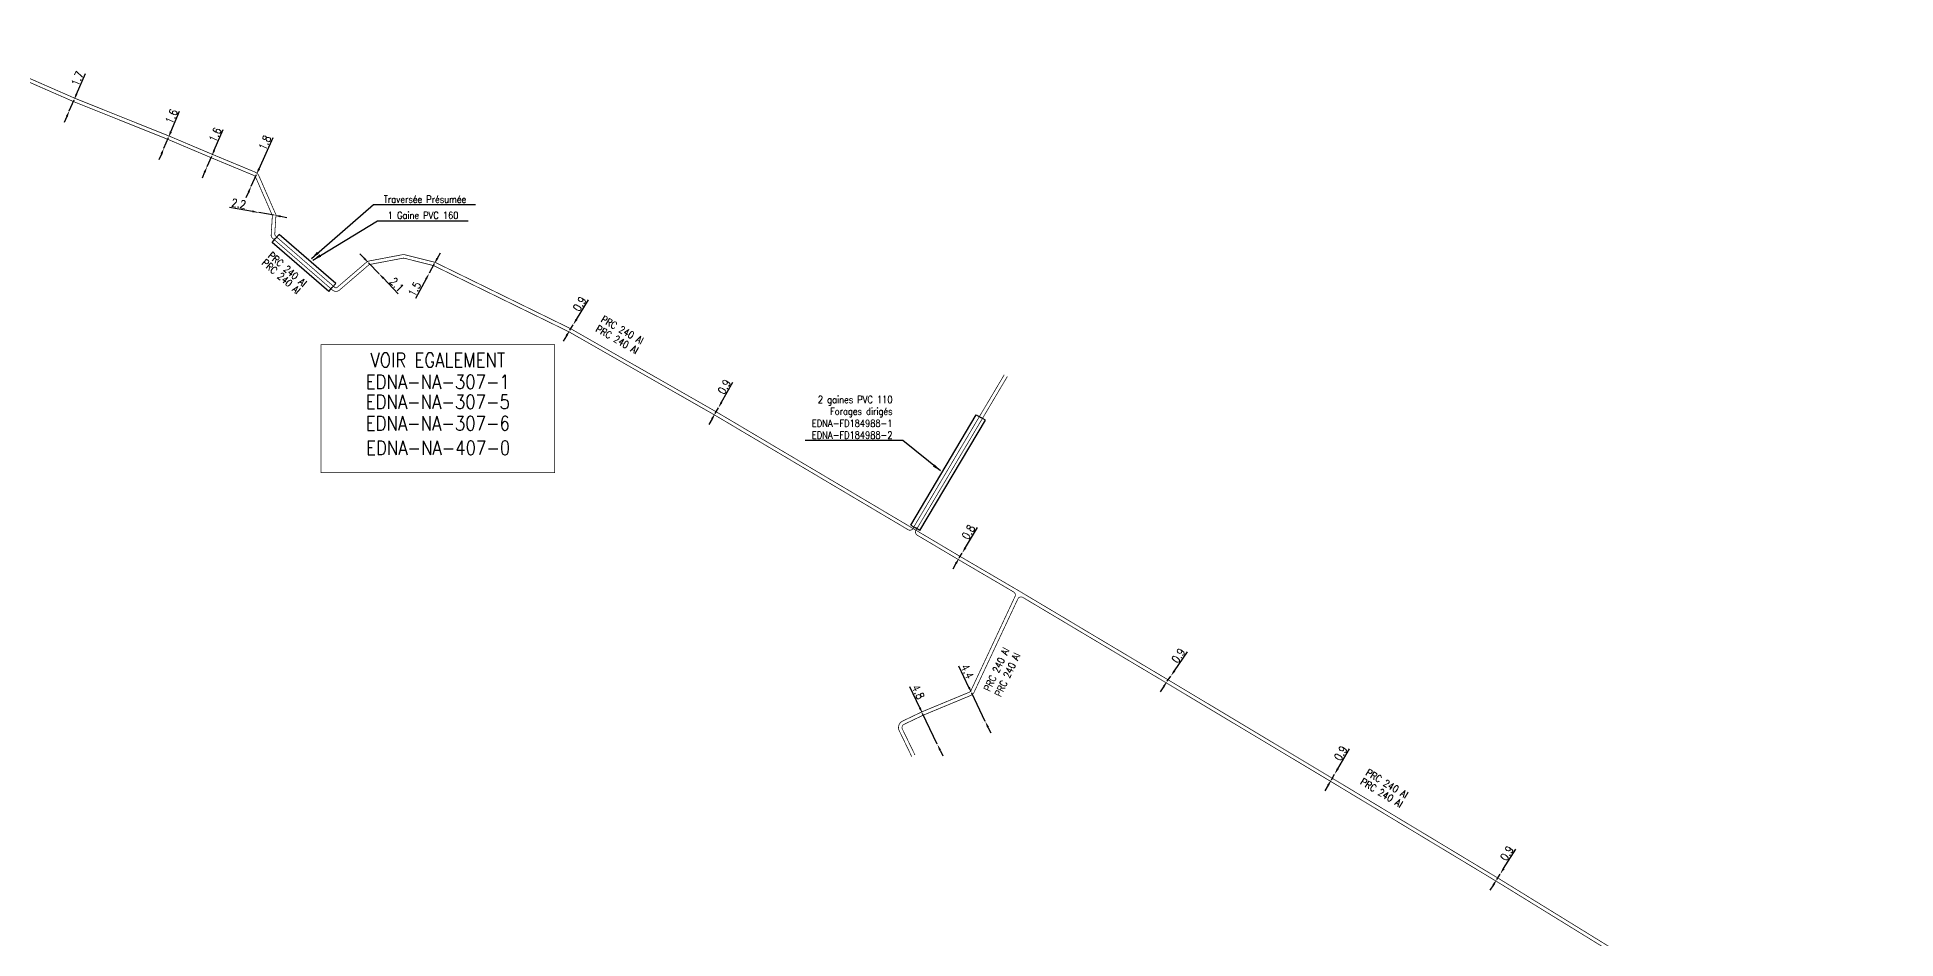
# Model space of a CAD drawing. Header units: millimetres. Extents: x 185000 to 186000, y 128000 to 129009.
# Drawn here: x 185738.8 to 186000, y 128604.7 to 128731.4 of the extents above; entities that cross this region are included whole.
import ezdxf
from ezdxf.enums import TextEntityAlignment as Align

# ---------------------------------------------------------------- set-up
doc = ezdxf.new("R2010")
doc.units = ezdxf.units.MM
doc.header["$PDMODE"] = 34
doc.linetypes.add('B_ST_Al', pattern=[2000, 1000, 1000])
doc.layers.get('DEFPOINTS').update_dxf_attribs({"linetype": 'CONTINUOUS'})
for name, color, linetype in [('M_120', 5, 'M_ST_13'), ('M_400', 7, 'CONTINUOUS'), ('M_930', 7, 'CONTINUOUS')]:
    doc.layers.add(name, color=color, linetype=linetype)
doc.styles.get("Standard").update_dxf_attribs({"font": 'romans.shx', "width": 0.85})
doc.linetypes.add('M_ST_13', pattern='A,5,-0.3,["oo",Standard,S=1.5,R=0,X=0,Y=-0.5],-3', length=8.3)
doc.dimstyles.get("Standard").update_dxf_attribs({"dimtxt": 1.5, "dimasz": 1.2, "dimexe": 0.625, "dimexo": 0.625, "dimgap": 0.25, "dimtad": 1, "dimdec": 1, "dimzin": 0, "dimdsep": 46, "dimtxsty": 'Standard', "dimcen": -0.5, "dimadec": 0, "dimazin": 0, "dimtfac": 1, "dimtdec": 1, "dimtmove": 0, "dimatfit": 3, "dimfxl": 0, "dimtolj": 1, "dimtzin": 0, "dimarcsym": 0})

# ---------------------------------------------------------------- blocks, each defined once
blk = doc.blocks.new('*D538')
at = {"layer": 'DEFPOINTS', "color": 0, "linetype": 'Continuous', "transparency": 16777216}
for p in [(185743.31, 128721.06), (185743.31, 128721.06), (185743.97, 128722.58)]:
    blk.add_point(p, dxfattribs=at)
at = {"layer": 'M_120', "color": 0, "linetype": 'Continuous', "lineweight": -2, "transparency": 16777216}
for p, q in [((185744.32, 128723.4), (185745.57, 128726.29)), ((185743.31, 128721.06), (185743.97, 128722.58)), ((185742.95, 128720.24), (185742.6, 128719.41))]:
    blk.add_line(p, q, dxfattribs=at)
at = {"layer": 'M_120', "color": 0, "linetype": 'Continuous', "transparency": 16777216}
for points in [[(185744.19, 128723.46), (185744.46, 128723.34), (185743.97, 128722.58)], [(185742.82, 128720.3), (185743.09, 128720.18), (185743.31, 128721.06)]]:
    blk.add_solid(points, dxfattribs=at)
at = {"layer": 'M_120', "color": 0, "linetype": 'Continuous', "transparency": 16777216, "insert": (185744.44, 128725.56), "char_height": 1.125, "attachment_point": 5, "rotation": 66.6229}
blk.add_mtext('\\A1;1.7', dxfattribs=at)
blk = doc.blocks.new('*D539')
at = {"layer": 'DEFPOINTS', "color": 0, "linetype": 'Continuous', "transparency": 16777216}
for p in [(185785.38, 128699.67), (185786.84, 128698.16), (185786.84, 128698.16)]:
    blk.add_point(p, dxfattribs=at)
at = {"layer": 'M_120', "color": 0, "linetype": 'Continuous', "lineweight": -2, "transparency": 16777216}
for p, q in [((185784.76, 128700.32), (185784.13, 128700.97)), ((185785.38, 128699.67), (185786.84, 128698.16)), ((185787.46, 128697.51), (185789.54, 128695.35))]:
    blk.add_line(p, q, dxfattribs=at)
at = {"layer": 'M_120', "color": 0, "linetype": 'Continuous', "transparency": 16777216}
for points in [[(185784.86, 128700.43), (185784.65, 128700.22), (185785.38, 128699.67)], [(185787.57, 128697.62), (185787.35, 128697.41), (185786.84, 128698.16)]]:
    blk.add_solid(points, dxfattribs=at)
at = {"layer": 'M_120', "color": 0, "linetype": 'Continuous', "transparency": 16777216, "insert": (185789.35, 128696.63), "char_height": 1.125, "attachment_point": 5, "rotation": 313.894}
blk.add_mtext('\\A1;2.1', dxfattribs=at)
blk = doc.blocks.new('*D540')
at = {"layer": 'DEFPOINTS', "color": 0, "linetype": 'Continuous', "transparency": 16777216}
for p in [(185769.94, 128706.75), (185769.94, 128706.75), (185772.1, 128706.37)]:
    blk.add_point(p, dxfattribs=at)
at = {"layer": 'M_120', "color": 0, "linetype": 'Continuous', "lineweight": -2, "transparency": 16777216}
for p, q in [((185769.05, 128706.9), (185765.82, 128707.46)), ((185772.1, 128706.37), (185769.94, 128706.75)), ((185772.99, 128706.22), (185773.88, 128706.07))]:
    blk.add_line(p, q, dxfattribs=at)
at = {"layer": 'M_120', "color": 0, "linetype": 'Continuous', "transparency": 16777216}
for points in [[(185769.07, 128707.05), (185769.02, 128706.76), (185769.94, 128706.75)], [(185773.02, 128706.37), (185772.96, 128706.07), (185772.1, 128706.37)]]:
    blk.add_solid(points, dxfattribs=at)
at = {"layer": 'M_120', "color": 0, "linetype": 'Continuous', "transparency": 16777216, "insert": (185767.12, 128708), "char_height": 1.125, "attachment_point": 5, "rotation": 350.1513}
blk.add_mtext('\\A1;2.2', dxfattribs=at)
blk = doc.blocks.new('*D541')
at = {"layer": 'DEFPOINTS', "color": 0, "linetype": 'Continuous', "transparency": 16777216}
for p in [(185813.66, 128690.21), (185814.13, 128690.98), (185814.13, 128690.98)]:
    blk.add_point(p, dxfattribs=at)
at = {"layer": 'M_120', "color": 0, "linetype": 'Continuous', "lineweight": -2, "transparency": 16777216}
for p, q in [((185814.6, 128691.74), (185816.29, 128694.5)), ((185813.19, 128689.44), (185812.72, 128688.67)), ((185813.66, 128690.21), (185814.13, 128690.98))]:
    blk.add_line(p, q, dxfattribs=at)
at = {"layer": 'M_120', "color": 0, "linetype": 'Continuous', "transparency": 16777216}
for points in [[(185814.47, 128691.82), (185814.73, 128691.66), (185814.13, 128690.98)], [(185813.06, 128689.52), (185813.32, 128689.36), (185813.66, 128690.21)]]:
    blk.add_solid(points, dxfattribs=at)
at = {"layer": 'M_120', "color": 0, "linetype": 'Continuous', "transparency": 16777216, "insert": (185815.04, 128693.9), "char_height": 1.125, "attachment_point": 5, "rotation": 58.4775}
blk.add_mtext('\\A1;0.9', dxfattribs=at)
blk = doc.blocks.new('*D542')
at = {"layer": 'DEFPOINTS', "color": 0, "linetype": 'Continuous', "transparency": 16777216}
for p in [(185834.1, 128678.54), (185834.55, 128679.32), (185834.55, 128679.32)]:
    blk.add_point(p, dxfattribs=at)
at = {"layer": 'M_120', "color": 0, "linetype": 'Continuous', "lineweight": -2, "transparency": 16777216}
for p, q in [((185834.99, 128680.11), (185836.59, 128682.91)), ((185834.1, 128678.54), (185834.55, 128679.32)), ((185833.65, 128677.76), (185833.21, 128676.98))]:
    blk.add_line(p, q, dxfattribs=at)
at = {"layer": 'M_120', "color": 0, "linetype": 'Continuous', "transparency": 16777216}
for points in [[(185833.52, 128677.83), (185833.78, 128677.69), (185834.1, 128678.54)], [(185834.86, 128680.18), (185835.12, 128680.03), (185834.55, 128679.32)]]:
    blk.add_solid(points, dxfattribs=at)
at = {"layer": 'M_120', "color": 0, "linetype": 'Continuous', "transparency": 16777216, "insert": (185835.37, 128682.27), "char_height": 1.125, "attachment_point": 5, "rotation": 60.2916}
blk.add_mtext('\\A1;0.9', dxfattribs=at)
blk = doc.blocks.new('*D547')
at = {"layer": 'DEFPOINTS', "color": 0, "linetype": 'Continuous', "transparency": 16777216}
for p in [(185762.69, 128713.23), (185762.69, 128713.23), (185763.33, 128714.69)]:
    blk.add_point(p, dxfattribs=at)
at = {"layer": 'M_120', "color": 0, "linetype": 'Continuous', "lineweight": -2, "transparency": 16777216}
for p, q in [((185763.69, 128715.52), (185764.94, 128718.4)), ((185762.69, 128713.23), (185763.33, 128714.69)), ((185762.33, 128712.4), (185761.97, 128711.58))]:
    blk.add_line(p, q, dxfattribs=at)
at = {"layer": 'M_120', "color": 0, "linetype": 'Continuous', "transparency": 16777216}
for points in [[(185763.55, 128715.58), (185763.82, 128715.46), (185763.33, 128714.69)], [(185762.19, 128712.46), (185762.46, 128712.34), (185762.69, 128713.23)]]:
    blk.add_solid(points, dxfattribs=at)
at = {"layer": 'M_120', "color": 0, "linetype": 'Continuous', "transparency": 16777216, "insert": (185763.81, 128717.67), "char_height": 1.125, "attachment_point": 5, "rotation": 66.4267}
blk.add_mtext('\\A1;1.6', dxfattribs=at)
blk = doc.blocks.new('*D548')
at = {"layer": 'DEFPOINTS', "color": 0, "linetype": 'Continuous', "transparency": 16777216}
for p in [(185944.44, 128613.82), (185944.44, 128613.82), (185943.96, 128613.06)]:
    blk.add_point(p, dxfattribs=at)
at = {"layer": 'M_120', "color": 0, "linetype": 'Continuous', "lineweight": -2, "transparency": 16777216}
for p, q in [((185944.92, 128614.58), (185946.64, 128617.32)), ((185943.96, 128613.06), (185944.44, 128613.82)), ((185943.48, 128612.29), (185943, 128611.53))]:
    blk.add_line(p, q, dxfattribs=at)
at = {"layer": 'M_120', "color": 0, "linetype": 'Continuous', "transparency": 16777216}
for points in [[(185944.79, 128614.66), (185945.05, 128614.5), (185944.44, 128613.82)], [(185943.36, 128612.37), (185943.61, 128612.21), (185943.96, 128613.06)]]:
    blk.add_solid(points, dxfattribs=at)
at = {"layer": 'M_120', "color": 0, "linetype": 'Continuous', "transparency": 16777216, "insert": (185945.38, 128616.73), "char_height": 1.125, "attachment_point": 5, "rotation": 57.872}
blk.add_mtext('\\A1;0.9', dxfattribs=at)
blk = doc.blocks.new('*D549')
at = {"layer": 'DEFPOINTS', "color": 0, "linetype": 'Continuous', "transparency": 16777216}
for p in [(185920.71, 128627.06), (185921.16, 128627.84), (185921.16, 128627.84)]:
    blk.add_point(p, dxfattribs=at)
at = {"layer": 'M_120', "color": 0, "linetype": 'Continuous', "lineweight": -2, "transparency": 16777216}
for p, q in [((185921.61, 128628.61), (185923.24, 128631.41)), ((185920.25, 128626.28), (185919.8, 128625.51)), ((185920.71, 128627.06), (185921.16, 128627.84))]:
    blk.add_line(p, q, dxfattribs=at)
at = {"layer": 'M_120', "color": 0, "linetype": 'Continuous', "transparency": 16777216}
for points in [[(185920.12, 128626.36), (185920.38, 128626.21), (185920.71, 128627.06)], [(185921.48, 128628.69), (185921.74, 128628.54), (185921.16, 128627.84)]]:
    blk.add_solid(points, dxfattribs=at)
at = {"layer": 'M_120', "color": 0, "linetype": 'Continuous', "transparency": 16777216, "insert": (185922.01, 128630.78), "char_height": 1.125, "attachment_point": 5, "rotation": 59.7106}
blk.add_mtext('\\A1;0.9', dxfattribs=at)
blk = doc.blocks.new('*D553')
at = {"layer": 'DEFPOINTS', "color": 0, "linetype": 'Continuous', "transparency": 16777216}
for p in [(185756.61, 128715.8), (185756.61, 128715.8), (185757.23, 128717.27)]:
    blk.add_point(p, dxfattribs=at)
at = {"layer": 'M_120', "color": 0, "linetype": 'Continuous', "lineweight": -2, "transparency": 16777216}
for p, q in [((185757.58, 128718.1), (185758.81, 128720.99)), ((185756.61, 128715.8), (185757.23, 128717.27)), ((185756.26, 128714.97), (185755.91, 128714.14))]:
    blk.add_line(p, q, dxfattribs=at)
at = {"layer": 'M_120', "color": 0, "linetype": 'Continuous', "transparency": 16777216}
for points in [[(185757.44, 128718.16), (185757.72, 128718.04), (185757.23, 128717.27)], [(185756.12, 128715.03), (185756.4, 128714.91), (185756.61, 128715.8)]]:
    blk.add_solid(points, dxfattribs=at)
at = {"layer": 'M_120', "color": 0, "linetype": 'Continuous', "transparency": 16777216, "insert": (185757.68, 128720.25), "char_height": 1.125, "attachment_point": 5, "rotation": 67.0761}
blk.add_mtext('\\A1;1.6', dxfattribs=at)
blk = doc.blocks.new('*D554')
at = {"layer": 'DEFPOINTS', "color": 0, "linetype": 'Continuous', "transparency": 16777216}
for p in [(185768.87, 128710.44), (185768.87, 128710.44), (185769.61, 128712.09)]:
    blk.add_point(p, dxfattribs=at)
at = {"layer": 'M_120', "color": 0, "linetype": 'Continuous', "lineweight": -2, "transparency": 16777216}
for p, q in [((185769.98, 128712.91), (185771.94, 128717.27)), ((185768.87, 128710.44), (185769.61, 128712.09)), ((185768.5, 128709.62), (185768.13, 128708.8))]:
    blk.add_line(p, q, dxfattribs=at)
at = {"layer": 'M_120', "color": 0, "linetype": 'Continuous', "transparency": 16777216}
for points in [[(185769.84, 128712.97), (185770.12, 128712.84), (185769.61, 128712.09)], [(185768.37, 128709.68), (185768.64, 128709.56), (185768.87, 128710.44)]]:
    blk.add_solid(points, dxfattribs=at)
at = {"layer": 'M_120', "color": 0, "linetype": 'Continuous', "transparency": 16777216, "insert": (185770.8, 128716.55), "char_height": 1.125, "attachment_point": 5, "rotation": 65.7772}
blk.add_mtext('\\A1;1.8', dxfattribs=at)
blk = doc.blocks.new('*D555')
at = {"layer": 'DEFPOINTS', "color": 0, "linetype": 'Continuous', "transparency": 16777216}
for p in [(185794.61, 128699.53), (185793.89, 128698.21), (185793.89, 128698.21)]:
    blk.add_point(p, dxfattribs=at)
at = {"layer": 'M_120', "color": 0, "linetype": 'Continuous', "lineweight": -2, "transparency": 16777216}
for p, q in [((185794.61, 128699.53), (185793.89, 128698.21)), ((185795.04, 128700.32), (185795.46, 128701.11)), ((185793.46, 128697.42), (185791.96, 128694.66))]:
    blk.add_line(p, q, dxfattribs=at)
at = {"layer": 'M_120', "color": 0, "linetype": 'Continuous', "transparency": 16777216}
for points in [[(185794.9, 128700.39), (185795.17, 128700.25), (185794.61, 128699.53)], [(185793.33, 128697.49), (185793.59, 128697.35), (185793.89, 128698.21)]]:
    blk.add_solid(points, dxfattribs=at)
at = {"layer": 'M_120', "color": 0, "linetype": 'Continuous', "transparency": 16777216, "insert": (185791.84, 128696), "char_height": 1.125, "attachment_point": 5, "rotation": 61.5017}
blk.add_mtext('\\A1;1.5', dxfattribs=at)
blk = doc.blocks.new('*D556')
at = {"layer": 'DEFPOINTS', "color": 0, "linetype": 'Continuous', "transparency": 16777216}
for p in [(185868.4, 128658.22), (185868.81, 128658.9), (185868.81, 128658.9)]:
    blk.add_point(p, dxfattribs=at)
at = {"layer": 'M_120', "color": 0, "linetype": 'Continuous', "lineweight": -2, "transparency": 16777216}
for p, q in [((185869.27, 128659.68), (185870.95, 128662.5)), ((185868.4, 128658.22), (185868.81, 128658.9)), ((185867.94, 128657.44), (185867.48, 128656.67))]:
    blk.add_line(p, q, dxfattribs=at)
at = {"layer": 'M_120', "color": 0, "linetype": 'Continuous', "transparency": 16777216}
for points in [[(185867.81, 128657.52), (185868.07, 128657.37), (185868.4, 128658.22)], [(185869.14, 128659.75), (185869.4, 128659.6), (185868.81, 128658.9)]]:
    blk.add_solid(points, dxfattribs=at)
at = {"layer": 'M_120', "color": 0, "linetype": 'Continuous', "transparency": 16777216, "insert": (185869.69, 128661.86), "char_height": 1.125, "attachment_point": 5, "rotation": 59.2642}
blk.add_mtext('\\A1;0.8', dxfattribs=at)
blk = doc.blocks.new('*D557')
at = {"layer": 'DEFPOINTS', "color": 0, "linetype": 'Continuous', "transparency": 16777216}
for p in [(185897.63, 128640.89), (185898.14, 128641.63), (185898.14, 128641.63)]:
    blk.add_point(p, dxfattribs=at)
at = {"layer": 'M_120', "color": 0, "linetype": 'Continuous', "lineweight": -2, "transparency": 16777216}
for p, q in [((185898.65, 128642.37), (185900.48, 128645.04)), ((185897.13, 128640.14), (185896.62, 128639.4)), ((185897.63, 128640.89), (185898.14, 128641.63))]:
    blk.add_line(p, q, dxfattribs=at)
at = {"layer": 'M_120', "color": 0, "linetype": 'Continuous', "transparency": 16777216}
for points in [[(185898.53, 128642.46), (185898.77, 128642.29), (185898.14, 128641.63)], [(185897, 128640.23), (185897.25, 128640.06), (185897.63, 128640.89)]]:
    blk.add_solid(points, dxfattribs=at)
at = {"layer": 'M_120', "color": 0, "linetype": 'Continuous', "transparency": 16777216, "insert": (185899.2, 128644.5), "char_height": 1.125, "attachment_point": 5, "rotation": 55.6266}
blk.add_mtext('\\A1;0.9', dxfattribs=at)
blk = doc.blocks.new('*D558')
at = {"layer": 'DEFPOINTS', "color": 0, "linetype": 'Continuous', "transparency": 16777216}
for p in [(185870.15, 128639.23), (185872.05, 128635.26), (185872.05, 128635.26)]:
    blk.add_point(p, dxfattribs=at)
at = {"layer": 'M_120', "color": 0, "linetype": 'Continuous', "lineweight": -2, "transparency": 16777216}
for p, q in [((185869.76, 128640.04), (185868.33, 128643.04)), ((185869.73, 128639.03), (185869.73, 128639.03)), ((185872.05, 128635.26), (185870.15, 128639.23)), ((185871.63, 128635.06), (185871.63, 128635.06)), ((185872.44, 128634.45), (185872.83, 128633.64))]:
    blk.add_line(p, q, dxfattribs=at)
at = {"layer": 'M_120', "color": 0, "linetype": 'Continuous', "transparency": 16777216}
for points in [[(185869.9, 128640.11), (185869.63, 128639.98), (185870.15, 128639.23)], [(185872.58, 128634.52), (185872.31, 128634.39), (185872.05, 128635.26)]]:
    blk.add_solid(points, dxfattribs=at)
at = {"layer": 'M_120', "color": 0, "linetype": 'Continuous', "transparency": 16777216, "insert": (185869.53, 128642.27), "char_height": 1.125, "attachment_point": 5, "rotation": 295.6018}
blk.add_mtext('\\A1;4.4', dxfattribs=at)
blk = doc.blocks.new('*D559')
at = {"layer": 'DEFPOINTS', "color": 0, "linetype": 'Continuous', "transparency": 16777216}
for p in [(185863.24, 128636.37), (185865.32, 128632.04), (185865.32, 128632.04)]:
    blk.add_point(p, dxfattribs=at)
at = {"layer": 'M_120', "color": 0, "linetype": 'Continuous', "lineweight": -2, "transparency": 16777216}
for p, q in [((185862.85, 128637.18), (185861.44, 128640.14)), ((185865.32, 128632.04), (185863.24, 128636.37)), ((185865.71, 128631.23), (185866.1, 128630.41))]:
    blk.add_line(p, q, dxfattribs=at)
at = {"layer": 'M_120', "color": 0, "linetype": 'Continuous', "transparency": 16777216}
for points in [[(185862.99, 128637.24), (185862.72, 128637.11), (185863.24, 128636.37)], [(185865.84, 128631.29), (185865.57, 128631.16), (185865.32, 128632.04)]]:
    blk.add_solid(points, dxfattribs=at)
at = {"layer": 'M_120', "color": 0, "linetype": 'Continuous', "transparency": 16777216, "insert": (185862.63, 128639.39), "char_height": 1.125, "attachment_point": 5, "rotation": 295.6018}
blk.add_mtext('\\A1;4.8', dxfattribs=at)

msp = doc.modelspace()

# ---------------------------------------------------------------- linework, layer by layer
at = {"layer": 'M_120', "const_width": 0.1}
for points in [[(185874.73, 128683.96), (185871.23, 128678.08), (185862.02, 128662.59), (185861.89, 128662.36, -0.414214), (185861.21, 128662.19), (185833.97, 128678.33), (185813.54, 128689.99), (185813.54, 128689.99), (185794.57, 128699.27, 0.052112), (185794.47, 128699.3), (185790.4, 128700.33, 0.109059), (185790.18, 128700.33), (185785.57, 128699.46, 0.096543), (185785.39, 128699.38), (185785.39, 128699.38), (185781.28, 128695.85, -0.37034), (185780.3, 128695.86), (185780.1, 128696.03), (185772.15, 128702.91), (185771.85, 128703.17, -0.234257), (185771.68, 128703.58), (185771.85, 128706.33), (185771.85, 128706.33), (185771.85, 128706.33), (185769.5, 128711.71, 0.196393), (185769.23, 128711.97), (185763.23, 128714.46), (185757.14, 128717.04), (185757.14, 128717.04), (185743.87, 128722.35), (185743.87, 128722.35), (185724.41, 128730.87)], [(185967.56, 128598.81), (185944.09, 128613.27), (185920.84, 128627.27), (185897.76, 128641.1), (185876.89, 128653.54), (185868.53, 128658.43), (185862.75, 128661.86), (185834.23, 128678.76), (185813.78, 128690.43), (185813.78, 128690.43), (185794.79, 128699.72, 0.052116), (185794.59, 128699.79), (185790.52, 128700.81, 0.109059), (185790.09, 128700.82), (185785.48, 128699.95, 0.096543), (185785.12, 128699.81), (185785.12, 128699.81), (185780.95, 128696.23, -0.370416), (185780.63, 128696.23), (185780.43, 128696.4), (185772.48, 128703.28), (185772.36, 128703.39, -0.23446), (185772.19, 128703.8), (185772.36, 128706.42), (185772.36, 128706.42), (185769.96, 128711.9, 0.196393), (185769.42, 128712.43), (185763.42, 128714.92), (185757.32, 128717.5), (185757.32, 128717.5), (185744.07, 128722.81), (185744.07, 128722.81), (185724.61, 128731.33)], [(185861.72, 128630.32), (185859.96, 128633.96, -0.415227), (185860.43, 128635.3), (185863.14, 128636.6), (185869.79, 128639.35, 0.186822), (185870.05, 128639.6), (185876.24, 128652.81, 0.387821), (185876.04, 128653.45), (185868.27, 128658), (185862.5, 128661.42, -0.414214), (185862.32, 128662.11), (185862.45, 128662.33), (185871.66, 128677.82), (185875.16, 128683.71)], [(186000, 128578.86), (185993.35, 128577.38, -0.359015), (185992.21, 128577.96), (185989.98, 128583.09, 0.11483), (185989.85, 128583.27), (185984.9, 128587.47, 0.037214), (185984.84, 128587.52), (185967.3, 128598.39), (185943.83, 128612.84), (185920.58, 128626.85), (185897.51, 128640.67), (185877.34, 128652.68, 0.443398), (185876.64, 128652.47), (185870.5, 128639.39, -0.186822), (185869.98, 128638.89), (185863.35, 128636.14), (185860.65, 128634.85, 0.415227), (185860.41, 128634.18), (185862.18, 128630.53)]]:
    msp.add_lwpolyline(points, format="xyb", dxfattribs=at)
at = {"layer": 'M_400', "color": 7, "linetype": 'CONTINUOUS'}
for p, q in [((185771.82, 128702.53), (185772.31, 128703.1)), ((185779.78, 128695.65), (185771.82, 128702.53)), ((185772.81, 128703.66), (185772.31, 128703.1)), ((185780.76, 128696.78), (185772.81, 128703.66)), ((185780.76, 128696.78), (185780.27, 128696.22)), ((185779.78, 128695.65), (185780.27, 128696.22)), ((185861.59, 128662.84), (185870.8, 128678.33)), ((185862.88, 128662.07), (185872.09, 128677.56)), ((185870.8, 128678.33), (185871.45, 128677.95)), ((185872.09, 128677.56), (185871.45, 128677.95)), ((185861.59, 128662.84), (185862.23, 128662.46)), ((185862.88, 128662.07), (185862.23, 128662.46))]:
    msp.add_line(p, q, dxfattribs=at)
at = {"layer": 'M_930', "linetype": 'B_ST_Al', "const_width": 0.1}
msp.add_lwpolyline([(185778.68, 128688.19), (185811.52, 128688.19), (185811.52, 128670.19), (185778.68, 128670.19)], close=True, dxfattribs=at)

# ---------------------------------------------------------------- texts
at = {"layer": 'M_120', "width": 0.85}
for rotation, p in [(319.1353, (185770.28, 128699.53)), (319.1353, (185771.15, 128700.55)), (330.2854, (185817.94, 128691.46)), (330.2854, (185817.2, 128690.11)), (64.8642, (185872.7, 128639.36)), (64.8642, (185874.23, 128638.64)), (328.945, (185924.7, 128626.5)), (328.945, (185925.45, 128627.79))]:
    msp.add_text('PRC 240 Al', height=1, rotation=rotation, dxfattribs=at).set_placement(p)
at = {"layer": 'M_120', "linetype": 'Continuous', "insert": (185787.51, 128708.62), "char_height": 1, "attachment_point": 4}
msp.add_mtext('Traversée Présumée', dxfattribs=at)
at = {"layer": 'M_400', "char_height": 1}
for s, insert, attachment_point in [('1 Gaine PVC 160 ', (185788.06, 128706.35), 4), ('2 gaines PVC 110\\PForages dirigés\\PEDNA-FD184988-1\\PEDNA-FD184988-2 ', (185859.02, 128677.98), 6)]:
    msp.add_mtext(s, dxfattribs=dict(at, insert=insert, attachment_point=attachment_point))
at = {"layer": 'M_930', "width": 0.85}
for s, p in [('VOIR EGALEMENT', (185795.1, 128685.02)), ('EDNA-NA-307-1', (185795.1, 128681.96)), ('EDNA-NA-307-5', (185795.1, 128679.15)), ('EDNA-NA-307-6', (185795.1, 128676.14)), ('EDNA-NA-407-0', (185795.15, 128672.7))]:
    msp.add_text(s, height=2, dxfattribs=at).set_placement(p, align=Align.CENTER)

# ---------------------------------------------------------------- dimensions: what is measured, and where the dimension line sits
at = {"layer": 'M_120', "linetype": 'Continuous'}
for base, p1, p2, angle, picture, middle in [((185743.3113, 128721.062), (185743.96598889, 128722.57655685), (185743.3113, 128721.062), 66.62289416, '*D538', (185745.12497952, 128725.25776505)), ((185756.61, 128715.8), (185757.23, 128717.27), (185756.61, 128715.8), 67.0761, '*D553', (185758.37, 128719.96)), ((185762.69, 128713.23), (185763.33, 128714.69), (185762.69, 128713.23), 66.4267, '*D547', (185764.49, 128717.37)), ((185768.87, 128710.44), (185769.61, 128712.09), (185768.87, 128710.44), 65.7772, '*D554', (185771.48, 128716.24)), ((185769.94, 128706.75), (185772.1, 128706.37), (185769.94, 128706.75), 350.1513, '*D540', (185766.99, 128707.26)), ((185786.84, 128698.16), (185785.38, 128699.67), (185786.84, 128698.16), 133.894, '*D539', (185788.81, 128696.11)), ((185793.89, 128698.21), (185794.61, 128699.53), (185793.89, 128698.21), 61.5017, '*D555', (185792.5, 128695.64)), ((185814.13, 128690.98), (185813.66, 128690.21), (185814.13, 128690.98), 238.4775, '*D541', (185815.68, 128693.5)), ((185834.55, 128679.32), (185834.1, 128678.54), (185834.55, 128679.32), 240.2916, '*D542', (185836.02, 128681.9)), ((185868.81, 128658.9), (185868.4, 128658.22), (185868.81, 128658.9), 239.2642, '*D556', (185870.34, 128661.47)), ((185898.14, 128641.63), (185897.63, 128640.89), (185898.14, 128641.63), 235.6266, '*D557', (185899.82, 128644.08)), ((185872.05, 128635.26), (185870.15, 128639.23), (185872.05, 128635.26), 115.6018, '*D558', (185868.85, 128641.95)), ((185865.32, 128632.04), (185863.24, 128636.37), (185865.32, 128632.04), 115.6018, '*D559', (185861.95, 128639.06)), ((185921.16, 128627.84), (185920.71, 128627.06), (185921.16, 128627.84), 239.7106, '*D549', (185922.66, 128630.4)), ((185944.44, 128613.82), (185943.96, 128613.06), (185944.44, 128613.82), 237.872, '*D548', (185946.02, 128616.33))]:
    dim = msp.add_linear_dim(base=base, p1=p1, p2=p2, angle=angle, dimstyle='Standard', override={"dimscale": 0.75, "dimatfit": 0}, dxfattribs=at)
    dim.commit()
    dim.dimension.update_dxf_attribs({"geometry": picture, "text_midpoint": middle, "dimtype": 160})

# ---------------------------------------------------------------- leaders
at = {"layer": 'M_120', "linetype": 'Continuous', "annotation_type": 0, "has_hookline": 1, "hookline_direction": 0, "text_width": 12.91}
msp.add_leader([(185777.35, 128700.3), (185786.06, 128707.87), (185787.26, 128707.87)], dimstyle='Standard', dxfattribs=at)
at = {"layer": 'M_400', "annotation_type": 0, "has_hookline": 1}
for points, hookline_direction, text_width in [([(185777.56, 128700.08), (185786.61, 128705.6), (185787.81, 128705.6)], 0, 11.29), ([(185865.77, 128670.45), (185860.47, 128674.73), (185859.27, 128674.73)], 1, 12.3)]:
    msp.add_leader(points, dimstyle='Standard', dxfattribs=dict(at, hookline_direction=hookline_direction, text_width=text_width))

doc.saveas('drawing.dxf')
